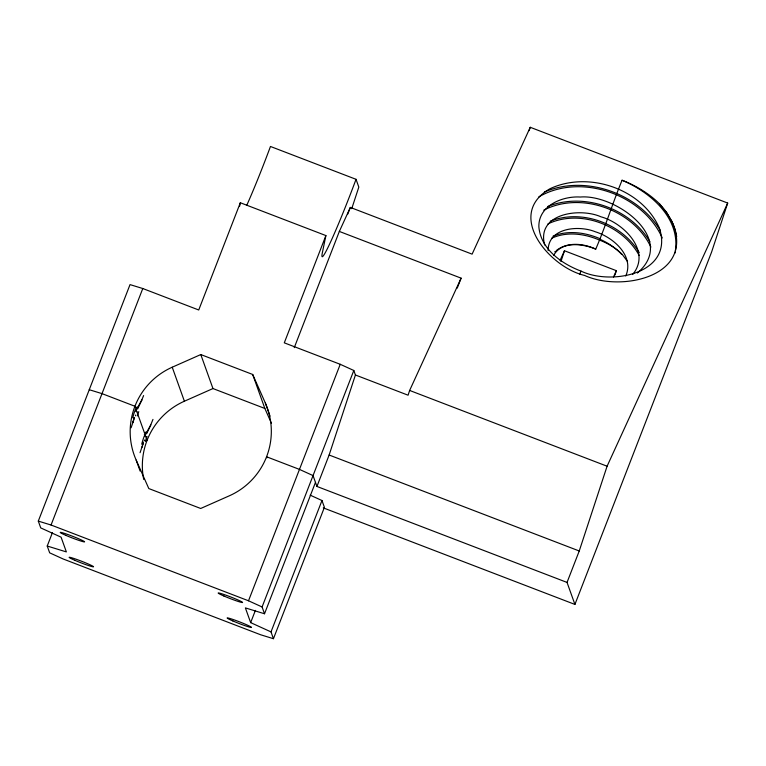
<?xml version="1.0" encoding="UTF-8"?>
<svg xmlns="http://www.w3.org/2000/svg" width="766" height="766" viewBox="0 0 766 766"><rect width="100%" height="100%" fill="white"/><g stroke="black" fill="none" stroke-linecap="round" stroke-linejoin="round"><path stroke-width="1.15" d="M142.064 447.315L142.237 446.147M133.14 422.382L133.322 421.099M675.353 250.884C680.313 217.688 649.807 191.797 622.069 180.249C612.656 202.99 605.533 226.506 595.737 249.122C582.773 243.665 561.631 240.811 553.665 255.375M133.466 420.333L134.127 417.432M239.624 206.188L240.333 202.741L325.895 235.574L322.342 252.818A70.606 3.935 -69 0 0 356.037 179.311L270.465 146.469A70.606 3.935 -69 0 1 246.834 205.144M142.476 444.883L143.165 441.944M674.731 253.45L675.066 252.177M143.309 443.083L140.063 452.687M134.5 417.748L131.101 427.782M351.728 208.687L358.823 187.096L356.037 179.311M323.281 507.868L574.921 604.431L567.041 582.428L316.933 486.448L329.131 455.014L355.424 374.995L353.815 370.485L340.238 364.3L284.291 342.833L325.895 235.574M294.268 347.63L339.338 231.437L461.103 278.154L409.638 390.449L408.077 395.199L355.424 374.995M529.143 130.632L530.244 127.29L727.7 203.067L711.595 252.062L574.921 604.431M560.923 261.579L564.475 250.769L616.362 270.676L614.945 275.004M567.041 582.428L579.24 550.984L607.093 466.216L727.7 203.067M150.835 424.91L146.258 433.01A15.176 0.977 21.2 0 0 145.32 432.512M141.825 399.909L143.615 395.562M152.97 419.395L150.241 426.164M52.414 532.676L47.233 546.034L66.364 551.913L61.088 537.177L40.732 527.898L38.3 521.1L130.029 284.607L142.782 288.523L198.729 309.991L240.333 202.741M38.3 521.1L51.054 525.016L142.782 288.523M347.754 214.097L350.34 207.423L472.105 254.149L530.244 127.29M47.233 546.034L49.666 552.832L63.233 559.017L260.689 634.784L273.443 638.71L271.011 631.902L250.654 622.624L245.379 607.898L264.519 613.767L262.087 606.969L248.51 600.783L340.238 364.3M250.654 622.624L255.404 610.378M262.087 606.969L353.815 370.485M264.519 613.767L315.477 482.389M271.011 631.902L321.969 500.524L310.192 495.152M273.443 638.71L324.411 507.322L321.969 500.524M457.245 288.121L461.103 278.154M141.834 400.158L141.308 401.231M136.128 407.445A15.176 0.977 21.2 0 1 137.325 408.077L141.796 399.938M339.338 231.437L350.34 207.423M560.099 260.316L564.475 250.769M579.709 274.104L581.068 271.126C611.565 285.804 674.272 273.539 659.421 228.201C642.176 188.704 588.393 170.665 549.931 188.762C504.708 214.729 549.758 267.43 584.621 275.444C620.719 292.143 694.216 276.928 672.854 223.471M613.451 277.043L616.362 270.676M625.755 275.999C634.602 255.662 613.001 237.211 595.326 231.772C578.943 225.041 548.197 227.473 548.121 250.425M141.231 401.384L137.641 408.948A15.176 0.977 21.2 0 1 136.587 408.718M150.165 426.317L146.593 433.824A15.176 0.977 21.2 0 1 145.751 433.709M632.659 274.477C651.876 251.42 623.629 222.887 600.946 216.807C580.14 207.481 536.143 213.226 544.655 244.996M554.766 251.851L555.245 251.411M556.26 250.568L556.796 250.166M637.331 273.041C677.671 238.954 615.385 193.951 580.312 197.034C562.34 195.866 538.268 205.767 538.871 226.832C540.719 249.113 561.784 263.858 581.068 271.126M538.852 196.881C580.599 172.484 642.693 194.315 662.274 237.977M557.351 249.773C568.563 241.759 583.874 243.559 595.737 249.122M543.755 210.162C580.762 191.012 633.137 209.664 650.899 247.083M547.958 223.902C579.881 208.678 622.787 225.003 639.189 255.499M544.396 192.036C585.004 174.457 638.068 192.975 660.474 230.767M551.491 238.35C566.716 231.131 584.822 233.697 599.816 240.218A48.229 31.779 18.2 0 1 622.088 254.235L627.536 261.503M550.266 221.24L550.792 221.001M547.824 206.466C583.874 191.921 630.179 208.333 649.846 241.683M140.121 471.08L136.185 460.107A70.606 70.348 -19.7 0 1 172.226 367.211L200.788 354.553L252.684 374.469L265.304 402.926L270.015 416.091M143.711 479.449A70.606 70.348 -19.7 0 1 184.395 401.212L212.967 388.554L264.854 408.47L271.403 423.225M551.328 220.761C582.84 208.955 622.212 224.017 639.217 252.589M552.995 236.187C568.161 229.915 585.636 232.462 600.324 238.848M89.258 389.712L102.022 393.638L134.931 406.258L136.386 410.346A15.176 0.977 21.2 0 0 135.41 409.829M409.638 390.449L607.093 466.216M329.131 455.014L579.24 550.984M51.054 525.016L248.51 600.783M671.811 221.23L665.989 211.646L659.43 203.756L666.841 212.756L672.471 222.628M672.251 222.111L675.152 229.628L676.704 236.617M136.185 460.107L148.805 488.564L200.702 508.48L229.273 495.832A70.606 70.348 -19.7 0 0 265.304 402.926M316.933 486.448L313.045 475.59L299.477 469.405L266.568 456.775L266.932 457.8M252.684 374.469L264.854 408.47M200.788 354.553L212.967 388.554M172.226 367.211L184.395 401.212M147.101 440.259L145.645 436.18A15.176 0.977 21.2 0 1 144.784 435.988M622.069 180.249A80.851 53.275 18.2 0 1 659.306 203.632M600.094 239.308A48.612 32.258 21.6 0 1 621.676 254.389M136.855 411.648A17.656 1.139 21.2 0 1 136.147 411.438M135.477 409.58A17.656 1.139 21.2 0 1 136.243 409.944M135.4 415.823A28.725 1.197 -69.2 0 1 135.745 415.028M137.028 406.947A28.725 3.428 -76.2 0 1 137.334 408.039M145.789 436.582A17.656 1.139 21.2 0 1 145.08 436.371M144.41 434.514A17.656 1.139 21.2 0 1 145.176 434.877M144.334 440.756A28.725 1.197 -69.2 0 1 144.669 439.962M145.961 431.88A28.725 3.428 -76.2 0 1 146.258 432.972M141.729 444.184A22.434 7.086 -67.6 0 1 144.372 435.892M144.381 434.782A15.176 0.977 21.2 0 1 145.32 435.28L136.712 411.246A15.176 0.977 21.2 0 1 135.879 411.064M137.277 415.967A22.817 3.964 -69.7 0 1 138.761 411.668M132.796 417.776A22.434 9.412 -70.5 0 1 135.352 409.647M133.188 421.453A6.703 0.689 -75.4 0 1 133.332 420.658M145.416 441.475A22.817 6.367 -71.4 0 1 147.053 436.409M142.533 445.372A6.817 0.536 -76.4 0 1 142.754 444.29M223.873 595.996A13.06 0.843 21.2 0 0 242.563 602.478A13.06 0.843 21.2 0 0 224.735 594.761A13.06 0.843 21.2 0 0 223.873 595.996M65.914 535.377A13.06 0.843 21.2 0 0 84.595 541.859A13.06 0.843 21.2 0 0 66.766 534.141A13.06 0.843 21.2 0 0 65.914 535.377M74.838 560.31A13.06 0.843 21.2 0 0 93.529 566.802A13.06 0.843 21.2 0 0 75.7 559.075A13.06 0.843 21.2 0 0 74.838 560.31M232.807 620.929A13.06 0.843 21.2 0 0 251.497 627.411A13.06 0.843 21.2 0 0 233.659 619.694A13.06 0.843 21.2 0 0 232.807 620.929"/></g></svg>
